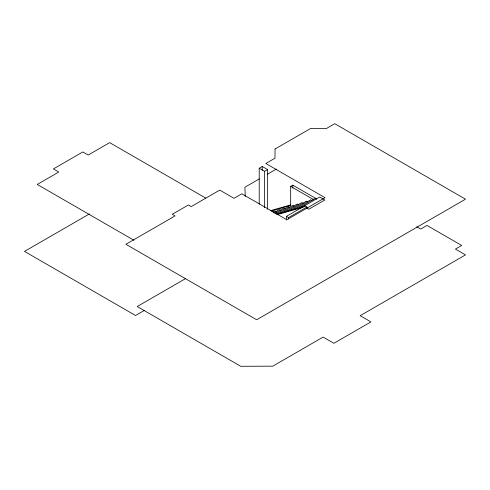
<?xml version="1.0" encoding="UTF-8"?>
<svg xmlns="http://www.w3.org/2000/svg" width="490" height="490" viewBox="0 0 490 490"><rect width="100%" height="100%" fill="white"/><g stroke="black" fill="none" stroke-linecap="round" stroke-linejoin="round"><path stroke-width="0.73" d="M89.388 213.934L24.5 251.401L135.534 315.505L144.115 310.55M259.216 204.116L259.216 168.229L262.236 166.484L267.607 169.589L267.607 209.291M259.216 168.229L264.588 171.329L267.607 169.589M259.296 178.911L244.89 187.229L245.227 196.472M267.16 174.373L276.329 169.075M271.105 211.092L290.668 205.518L290.668 186.39L292.793 185.159L316.479 198.836M272.967 212.09L274.884 210.982L276.813 212.096M273.598 212.917L279.361 209.585L280.648 210.333M274.878 213.364L283.839 208.189L285.125 208.936M276.152 213.818L288.316 206.798L289.602 207.54M277.426 214.271L292.793 205.402L294.08 206.143M281.903 212.874L297.271 204.005L298.557 204.746M285.743 211.852L301.748 202.609L303.034 203.35M290.221 210.455L306.226 201.212L307.512 201.954M294.698 209.059L310.703 199.816L311.989 200.557M299.176 207.662L315.18 198.419L316.466 199.167M303.653 206.266L319.658 197.023L324.803 200L308.798 209.236L306.226 207.754M286.411 219.992L286.411 216.372L304.768 205.775L306.899 207.001L306.899 208.452M276.954 214.724L302.642 207.405L304.768 206.18L304.768 205.775M286.411 216.372L288.543 217.603L306.899 207.001M185.41 278.694L137.212 306.519L240.749 366.293L272.759 366.165L323.124 337.083L333.874 343.288L370.918 321.899L360.175 315.695L465.5 254.886L455.424 249.073L461.696 245.453L426.998 225.418L420.726 229.038L416.751 226.741M270.339 210.688L290.619 204.906M276.881 214.124L304.768 206.18M290.668 186.39L313.576 199.614M205.769 198.113L109.68 142.639L88.188 155.048L82.816 151.943L53.379 168.94L58.751 172.039L37.258 184.448L134.009 240.308M302.642 207.001L302.642 207.405M292.793 185.159L292.793 188.221M288.543 217.603L288.543 219.048M264.588 171.329L264.588 207.65M262.236 166.484L262.236 170.3M275.055 149.003L274.994 158.215L265.819 163.513L325.029 197.697L286.809 219.759L241.827 193.789L233.987 198.315L219.765 190.102L191.161 206.615L188.362 204.998L172.247 214.302L175.046 215.918L125.906 244.29L256.644 319.768L465.5 199.185L334.768 123.707L326.371 128.552L310.421 128.582L275.055 149.003"/></g></svg>
